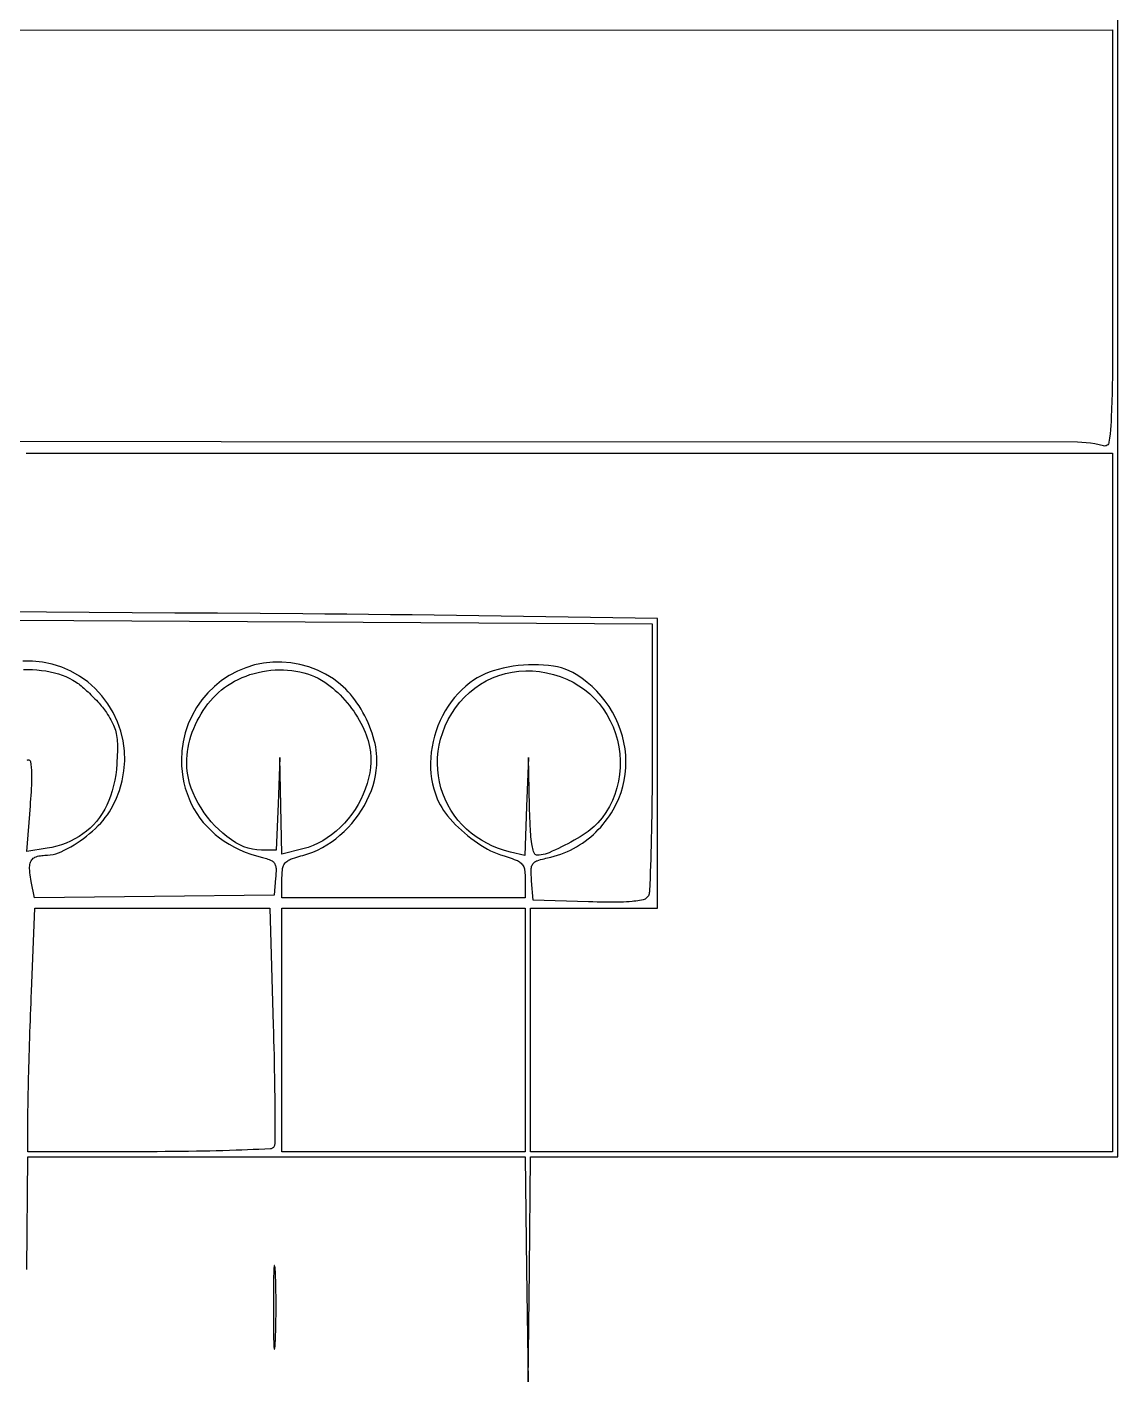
# Model space of a CAD drawing. Header units: millimetres. Extents: x -134 to 134, y -49 to 49.
# Drawn here: x 112.5 to 133.69, y -48.21 to -21.9 of the extents above; entities that cross this region are included whole.
import ezdxf

# ---------------------------------------------------------------- set-up
doc = ezdxf.new("R2010")
doc.units = ezdxf.units.MM
doc.header["$LTSCALE"] = 10
doc.header["$MEASUREMENT"] = 0

# ---------------------------------------------------------------- blocks, each defined once
blk = doc.blocks.new('DT0B-ULTRA_v_1')
at = {"color": 7, "linetype": 'Continuous', "lineweight": -3}
for points in [[(0, -21.973, 0), (133.588, -21.947, 0), (133.588, -26.015, 0), (133.588, -26.436, 0), (133.587, -26.856, 0), (133.587, -27.277, 0), (133.586, -27.697, 0), (133.585, -28.118, 0), (133.584, -28.538, 0), (133.583, -28.694, 0), (133.58, -28.851, 0), (133.577, -29.007, 0), (133.573, -29.163, 0), (133.568, -29.319, 0), (133.561, -29.476, 0), (133.557, -29.557, 0), (133.551, -29.637, 0), (133.545, -29.718, 0), (133.537, -29.799, 0), (133.528, -29.879, 0), (133.517, -29.96, 0), (133.513, -29.977, 0), (133.505, -29.993, 0), (133.494, -30.008, 0), (133.48, -30.019, 0), (133.464, -30.028, 0), (133.447, -30.033, 0), (133.429, -30.034, 0), (133.411, -30.032, 0), (133.408, -30.031, 0), (133.326, -30.01, 0), (133.243, -29.992, 0), (133.159, -29.978, 0), (133.075, -29.969, 0), (132.991, -29.963, 0), (132.906, -29.961, 0), (132.904, -29.961, 0), (-0.213, -29.908, 0)], [(112.49, -46.028, 0), (112.514, -43.844, 0), (117.343, -43.844, 0), (122.173, -43.844, 0), (122.203, -46.028, 0), (122.233, -48.213, 0), (122.256, -46.028, 0), (122.28, -43.844, 0), (127.985, -43.844, 0), (133.69, -43.844, 0), (133.69, 0.103, 0)], [(112.479, -30.172, 0), (133.588, -30.172, 0), (133.588, -36.956, 0), (133.588, -43.741, 0), (127.934, -43.741, 0), (122.28, -43.741, 0), (122.28, -41.377, 0), (122.28, -39.012, 0), (123.513, -39.012, 0), (124.747, -39.012, 0), (124.747, -36.197, 0), (124.747, -33.383, 0), (120.404, -33.322, 0), (119.979, -33.316, 0), (119.555, -33.311, 0), (119.13, -33.306, 0), (118.706, -33.302, 0), (118.281, -33.298, 0), (117.857, -33.295, 0), (117.026, -33.289, 0), (116.196, -33.283, 0), (115.366, -33.278, 0), (114.535, -33.273, 0), (113.705, -33.267, 0), (112.875, -33.263, 0), (111.896, -33.257, 0)], [(112.283, -33.417, 0), (124.644, -33.486, 0), (124.643, -36.069, 0), (124.642, -36.236, 0), (124.642, -36.403, 0), (124.641, -36.569, 0), (124.639, -36.736, 0), (124.638, -36.902, 0), (124.636, -37.069, 0), (124.634, -37.213, 0), (124.631, -37.357, 0), (124.628, -37.501, 0), (124.625, -37.645, 0), (124.621, -37.789, 0), (124.617, -37.933, 0), (124.613, -38.056, 0), (124.609, -38.18, 0), (124.604, -38.304, 0), (124.6, -38.428, 0), (124.596, -38.552, 0), (124.591, -38.676, 0), (124.589, -38.695, 0), (124.586, -38.714, 0), (124.581, -38.733, 0), (124.575, -38.751, 0), (124.567, -38.768, 0), (124.557, -38.785, 0), (124.546, -38.8, 0), (124.533, -38.813, 0), (124.519, -38.825, 0), (124.503, -38.835, 0), (124.485, -38.842, 0), (124.467, -38.848, 0), (124.432, -38.855, 0), (124.396, -38.862, 0), (124.36, -38.868, 0), (124.324, -38.873, 0), (124.288, -38.877, 0), (124.252, -38.881, 0), (124.197, -38.885, 0), (124.141, -38.889, 0), (124.086, -38.892, 0), (124.031, -38.894, 0), (123.975, -38.895, 0), (123.92, -38.895, 0), (123.834, -38.895, 0), (123.747, -38.894, 0), (123.661, -38.893, 0), (123.575, -38.892, 0), (123.488, -38.89, 0), (123.402, -38.888, 0), (122.331, -38.858, 0), (122.3, -38.482, 0), (122.297, -38.445, 0), (122.295, -38.407, 0), (122.293, -38.369, 0), (122.292, -38.332, 0), (122.291, -38.294, 0), (122.291, -38.256, 0), (122.292, -38.238, 0), (122.295, -38.219, 0), (122.3, -38.201, 0), (122.306, -38.184, 0), (122.314, -38.167, 0), (122.324, -38.151, 0), (122.335, -38.137, 0), (122.347, -38.124, 0), (122.361, -38.113, 0), (122.376, -38.103, 0), (122.392, -38.094, 0), (122.409, -38.088, 0), (122.442, -38.077, 0), (122.475, -38.067, 0), (122.508, -38.058, 0), (122.541, -38.05, 0), (122.575, -38.041, 0), (122.608, -38.034, 0), (122.674, -38.019, 0), (122.74, -38.001, 0), (122.804, -37.982, 0), (122.868, -37.96, 0), (122.932, -37.936, 0), (122.994, -37.909, 0), (123.055, -37.881, 0), (123.114, -37.851, 0), (123.173, -37.818, 0), (123.23, -37.783, 0), (123.287, -37.747, 0), (123.341, -37.708, 0), (123.395, -37.667, 0), (123.448, -37.624, 0), (123.499, -37.58, 0), (123.548, -37.533, 0), (123.595, -37.485, 0), (123.641, -37.435, 0), (123.687, -37.382, 0), (123.73, -37.328, 0), (123.772, -37.272, 0), (123.812, -37.215, 0), (123.85, -37.157, 0), (123.886, -37.098, 0), (123.944, -36.99, 0), (123.995, -36.879, 0), (124.038, -36.765, 0), (124.073, -36.649, 0), (124.1, -36.53, 0), (124.118, -36.409, 0), (124.129, -36.286, 0), (124.132, -36.162, 0), (124.127, -36.038, 0), (124.114, -35.914, 0), (124.093, -35.792, 0), (124.064, -35.671, 0), (124.027, -35.55, 0), (123.982, -35.432, 0), (123.93, -35.316, 0), (123.87, -35.204, 0), (123.804, -35.096, 0), (123.731, -34.993, 0), (123.651, -34.893, 0), (123.565, -34.798, 0), (123.473, -34.708, 0), (123.376, -34.624, 0), (123.274, -34.546, 0), (123.167, -34.475, 0), (123.099, -34.435, 0), (123.027, -34.4, 0), (122.954, -34.37, 0), (122.878, -34.345, 0), (122.801, -34.325, 0), (122.723, -34.31, 0), (122.626, -34.298, 0), (122.529, -34.289, 0), (122.432, -34.284, 0), (122.334, -34.282, 0), (122.237, -34.284, 0), (122.139, -34.29, 0), (122.04, -34.299, 0), (121.941, -34.312, 0), (121.843, -34.329, 0), (121.746, -34.349, 0), (121.649, -34.373, 0), (121.553, -34.401, 0), (121.473, -34.428, 0), (121.394, -34.461, 0), (121.317, -34.497, 0), (121.242, -34.539, 0), (121.17, -34.584, 0), (121.101, -34.634, 0), (121.02, -34.699, 0), (120.943, -34.769, 0), (120.87, -34.843, 0), (120.801, -34.921, 0), (120.737, -35.002, 0), (120.677, -35.087, 0), (120.621, -35.178, 0), (120.569, -35.272, 0), (120.522, -35.368, 0), (120.48, -35.466, 0), (120.443, -35.566, 0), (120.411, -35.668, 0), (120.385, -35.771, 0), (120.364, -35.875, 0), (120.349, -35.979, 0), (120.339, -36.084, 0), (120.335, -36.19, 0), (120.336, -36.296, 0), (120.343, -36.396, 0), (120.356, -36.497, 0), (120.374, -36.596, 0), (120.399, -36.694, 0), (120.429, -36.79, 0), (120.465, -36.884, 0), (120.492, -36.943, 0), (120.521, -37.001, 0), (120.553, -37.058, 0), (120.588, -37.112, 0), (120.626, -37.165, 0), (120.666, -37.216, 0), (120.716, -37.275, 0), (120.768, -37.333, 0), (120.822, -37.389, 0), (120.877, -37.444, 0), (120.934, -37.497, 0), (120.993, -37.549, 0), (121.054, -37.599, 0), (121.116, -37.649, 0), (121.18, -37.696, 0), (121.246, -37.741, 0), (121.312, -37.785, 0), (121.38, -37.827, 0), (121.441, -37.862, 0), (121.503, -37.894, 0), (121.567, -37.923, 0), (121.631, -37.95, 0), (121.697, -37.974, 0), (121.764, -37.996, 0), (121.804, -38.008, 0), (121.844, -38.021, 0), (121.884, -38.035, 0), (121.923, -38.049, 0), (121.963, -38.063, 0), (122.002, -38.078, 0), (122.022, -38.087, 0), (122.042, -38.098, 0), (122.061, -38.11, 0), (122.079, -38.124, 0), (122.096, -38.139, 0), (122.111, -38.155, 0), (122.124, -38.171, 0), (122.135, -38.188, 0), (122.145, -38.206, 0), (122.152, -38.225, 0), (122.158, -38.245, 0), (122.162, -38.265, 0), (122.167, -38.298, 0), (122.17, -38.331, 0), (122.173, -38.364, 0), (122.175, -38.397, 0), (122.177, -38.43, 0), (122.177, -38.463, 0), (122.177, -38.807, 0), (119.813, -38.807, 0), (117.448, -38.807, 0), (117.448, -38.451, 0), (117.449, -38.416, 0), (117.45, -38.381, 0), (117.452, -38.347, 0), (117.454, -38.312, 0), (117.458, -38.277, 0), (117.462, -38.243, 0), (117.465, -38.223, 0), (117.471, -38.203, 0), (117.478, -38.184, 0), (117.488, -38.166, 0), (117.499, -38.149, 0), (117.511, -38.133, 0), (117.526, -38.117, 0), (117.542, -38.103, 0), (117.56, -38.09, 0), (117.578, -38.079, 0), (117.597, -38.069, 0), (117.617, -38.06, 0), (117.656, -38.047, 0), (117.696, -38.033, 0), (117.735, -38.02, 0), (117.775, -38.008, 0), (117.815, -37.997, 0), (117.855, -37.986, 0), (117.952, -37.956, 0), (118.048, -37.921, 0), (118.142, -37.881, 0), (118.233, -37.835, 0), (118.321, -37.783, 0), (118.407, -37.727, 0), (118.493, -37.663, 0), (118.576, -37.595, 0), (118.656, -37.522, 0), (118.732, -37.446, 0), (118.805, -37.366, 0), (118.873, -37.283, 0), (118.936, -37.197, 0), (118.996, -37.108, 0), (119.05, -37.015, 0), (119.1, -36.921, 0), (119.146, -36.824, 0), (119.186, -36.724, 0), (119.219, -36.629, 0), (119.246, -36.532, 0), (119.267, -36.434, 0), (119.282, -36.335, 0), (119.291, -36.234, 0), (119.294, -36.134, 0), (119.293, -36.07, 0), (119.288, -36.005, 0), (119.281, -35.941, 0), (119.271, -35.878, 0), (119.259, -35.815, 0), (119.243, -35.752, 0), (119.223, -35.682, 0), (119.2, -35.612, 0), (119.176, -35.544, 0), (119.149, -35.475, 0), (119.121, -35.408, 0), (119.09, -35.342, 0), (119.057, -35.276, 0), (119.022, -35.21, 0), (118.985, -35.146, 0), (118.946, -35.083, 0), (118.905, -35.022, 0), (118.862, -34.961, 0), (118.822, -34.908, 0), (118.779, -34.856, 0), (118.735, -34.806, 0), (118.688, -34.758, 0), (118.639, -34.712, 0), (118.589, -34.668, 0), (118.447, -34.559, 0), (118.296, -34.465, 0), (118.137, -34.386, 0), (117.97, -34.322, 0), (117.799, -34.275, 0), (117.624, -34.243, 0), (117.446, -34.229, 0), (117.268, -34.232, 0), (117.091, -34.251, 0), (116.917, -34.287, 0), (116.746, -34.34, 0), (116.582, -34.409, 0), (116.424, -34.493, 0), (116.275, -34.591, 0), (116.136, -34.704, 0), (116.008, -34.829, 0), (115.892, -34.965, 0), (115.79, -35.112, 0), (115.701, -35.268, 0), (115.628, -35.432, 0), (115.57, -35.602, 0), (115.528, -35.777, 0), (115.503, -35.955, 0), (115.495, -36.134, 0), (115.498, -36.244, 0), (115.507, -36.355, 0), (115.523, -36.464, 0), (115.544, -36.573, 0), (115.571, -36.68, 0), (115.604, -36.785, 0), (115.643, -36.886, 0), (115.687, -36.984, 0), (115.737, -37.079, 0), (115.792, -37.171, 0), (115.854, -37.26, 0), (115.92, -37.344, 0), (115.993, -37.427, 0), (116.07, -37.505, 0), (116.152, -37.578, 0), (116.238, -37.647, 0), (116.328, -37.71, 0), (116.421, -37.768, 0), (116.524, -37.824, 0), (116.628, -37.875, 0), (116.736, -37.921, 0), (116.845, -37.961, 0), (116.956, -37.996, 0), (117.069, -38.026, 0), (117.096, -38.033, 0), (117.122, -38.04, 0), (117.148, -38.048, 0), (117.174, -38.057, 0), (117.2, -38.066, 0), (117.226, -38.076, 0), (117.241, -38.083, 0), (117.256, -38.092, 0), (117.269, -38.102, 0), (117.282, -38.113, 0), (117.293, -38.126, 0), (117.303, -38.139, 0), (117.311, -38.155, 0), (117.319, -38.171, 0), (117.325, -38.187, 0), (117.329, -38.204, 0), (117.332, -38.222, 0), (117.333, -38.24, 0), (117.333, -38.27, 0), (117.333, -38.301, 0), (117.332, -38.332, 0), (117.331, -38.363, 0), (117.329, -38.394, 0), (117.326, -38.425, 0), (117.294, -38.755, 0), (114.969, -38.783, 0), (112.643, -38.811, 0), (112.579, -38.49, 0), (112.571, -38.448, 0), (112.564, -38.406, 0), (112.558, -38.365, 0), (112.553, -38.323, 0), (112.549, -38.281, 0), (112.545, -38.239, 0), (112.545, -38.213, 0), (112.547, -38.188, 0), (112.551, -38.163, 0), (112.557, -38.138, 0), (112.565, -38.114, 0), (112.576, -38.091, 0), (112.587, -38.073, 0), (112.6, -38.057, 0), (112.615, -38.042, 0), (112.632, -38.03, 0), (112.65, -38.019, 0), (112.67, -38.011, 0), (112.698, -38.003, 0), (112.726, -37.996, 0), (112.754, -37.991, 0), (112.782, -37.987, 0), (112.811, -37.985, 0), (112.84, -37.984, 0), (112.894, -37.982, 0), (112.948, -37.977, 0), (113.001, -37.967, 0), (113.054, -37.954, 0), (113.105, -37.937, 0), (113.156, -37.916, 0), (113.22, -37.886, 0), (113.284, -37.853, 0), (113.347, -37.819, 0), (113.409, -37.782, 0), (113.47, -37.744, 0), (113.529, -37.703, 0), (113.591, -37.659, 0), (113.652, -37.612, 0), (113.711, -37.563, 0), (113.769, -37.513, 0), (113.825, -37.461, 0), (113.88, -37.407, 0), (113.927, -37.357, 0), (113.972, -37.305, 0), (114.015, -37.251, 0), (114.056, -37.196, 0), (114.095, -37.138, 0), (114.131, -37.08, 0), (114.221, -36.906, 0), (114.293, -36.725, 0), (114.346, -36.537, 0), (114.379, -36.345, 0), (114.393, -36.15, 0), (114.387, -35.955, 0), (114.361, -35.762, 0), (114.316, -35.572, 0), (114.251, -35.388, 0), (114.168, -35.211, 0), (114.068, -35.043, 0), (113.951, -34.887, 0), (113.82, -34.745, 0), (113.674, -34.616, 0), (113.516, -34.503, 0), (113.348, -34.407, 0), (113.17, -34.329, 0), (112.985, -34.27, 0), (112.796, -34.23, 0), (112.604, -34.21, 0), (112.411, -34.21, 0)], [(113.447, -34.62, 0), (113.473, -34.638, 0), (113.499, -34.656, 0), (113.524, -34.675, 0), (113.549, -34.695, 0), (113.573, -34.715, 0), (113.598, -34.735, 0), (113.626, -34.76, 0), (113.654, -34.786, 0), (113.682, -34.811, 0), (113.709, -34.837, 0), (113.736, -34.864, 0), (113.763, -34.89, 0), (113.79, -34.917, 0), (113.816, -34.945, 0), (113.842, -34.972, 0), (113.868, -35, 0), (113.894, -35.029, 0), (113.919, -35.057, 0), (113.939, -35.082, 0), (113.96, -35.107, 0), (113.98, -35.133, 0), (113.999, -35.158, 0), (114.018, -35.185, 0), (114.037, -35.211, 0), (114.06, -35.246, 0), (114.082, -35.281, 0), (114.103, -35.317, 0), (114.124, -35.353, 0), (114.143, -35.39, 0), (114.162, -35.427, 0), (114.177, -35.458, 0), (114.19, -35.49, 0), (114.201, -35.522, 0), (114.212, -35.554, 0), (114.221, -35.587, 0), (114.228, -35.62, 0), (114.235, -35.658, 0), (114.241, -35.697, 0), (114.246, -35.736, 0), (114.249, -35.774, 0), (114.251, -35.813, 0), (114.251, -35.852, 0), (114.251, -35.912, 0), (114.25, -35.972, 0), (114.248, -36.031, 0), (114.246, -36.091, 0), (114.243, -36.15, 0), (114.24, -36.21, 0), (114.231, -36.315, 0), (114.218, -36.42, 0), (114.2, -36.525, 0), (114.177, -36.628, 0), (114.15, -36.731, 0), (114.119, -36.832, 0), (114.086, -36.92, 0), (114.048, -37.007, 0), (114.005, -37.09, 0), (113.957, -37.172, 0), (113.903, -37.249, 0), (113.845, -37.324, 0), (113.786, -37.392, 0), (113.721, -37.456, 0), (113.653, -37.515, 0), (113.581, -37.57, 0), (113.506, -37.62, 0), (113.427, -37.665, 0), (113.341, -37.708, 0), (113.253, -37.746, 0), (113.163, -37.779, 0), (113.072, -37.807, 0), (112.979, -37.83, 0), (112.884, -37.848, 0), (112.489, -37.912, 0), (112.561, -37.023, 0), (112.566, -36.956, 0), (112.571, -36.888, 0), (112.576, -36.821, 0), (112.58, -36.754, 0), (112.584, -36.686, 0), (112.588, -36.619, 0), (112.59, -36.574, 0), (112.591, -36.529, 0), (112.591, -36.484, 0), (112.591, -36.439, 0), (112.59, -36.394, 0), (112.589, -36.349, 0), (112.587, -36.32, 0), (112.585, -36.291, 0), (112.582, -36.262, 0), (112.579, -36.233, 0), (112.575, -36.204, 0), (112.57, -36.175, 0), (112.567, -36.165, 0), (112.563, -36.156, 0), (112.556, -36.148, 0), (112.548, -36.142, 0), (112.539, -36.137, 0), (112.529, -36.134, 0), (112.522, -36.134, 0), (112.512, -36.135, 0), (112.502, -36.138, 0), (112.493, -36.144, 0)], [(112.428, -34.377, 0), (112.515, -34.375, 0), (112.602, -34.377, 0), (112.689, -34.382, 0), (112.775, -34.391, 0), (112.862, -34.403, 0), (112.947, -34.418, 0), (113.032, -34.437, 0), (113.106, -34.457, 0), (113.178, -34.482, 0), (113.248, -34.51, 0), (113.316, -34.543, 0), (113.383, -34.58, 0), (113.447, -34.62, 0)], [(118.279, -34.62, 0), (118.332, -34.657, 0), (118.384, -34.696, 0), (118.435, -34.737, 0), (118.484, -34.78, 0), (118.532, -34.824, 0), (118.579, -34.869, 0), (118.626, -34.919, 0), (118.673, -34.97, 0), (118.717, -35.023, 0), (118.761, -35.076, 0), (118.802, -35.131, 0), (118.843, -35.187, 0), (118.88, -35.243, 0), (118.916, -35.299, 0), (118.95, -35.357, 0), (118.982, -35.415, 0), (119.013, -35.474, 0), (119.042, -35.535, 0), (119.066, -35.589, 0), (119.087, -35.644, 0), (119.107, -35.7, 0), (119.124, -35.757, 0), (119.138, -35.814, 0), (119.15, -35.872, 0), (119.166, -35.974, 0), (119.174, -36.076, 0), (119.174, -36.178, 0), (119.168, -36.281, 0), (119.154, -36.383, 0), (119.133, -36.483, 0), (119.103, -36.59, 0), (119.067, -36.696, 0), (119.026, -36.799, 0), (118.979, -36.9, 0), (118.926, -36.998, 0), (118.868, -37.093, 0), (118.804, -37.185, 0), (118.735, -37.274, 0), (118.661, -37.359, 0), (118.583, -37.439, 0), (118.501, -37.515, 0), (118.414, -37.586, 0), (118.33, -37.647, 0), (118.241, -37.702, 0), (118.149, -37.751, 0), (118.054, -37.794, 0), (117.956, -37.83, 0), (117.855, -37.859, 0), (117.448, -37.962, 0), (117.427, -37.023, 0), (117.406, -36.083, 0), (117.372, -36.982, 0), (117.337, -37.882, 0), (117.048, -37.882, 0), (116.962, -37.878, 0), (116.876, -37.866, 0), (116.791, -37.846, 0), (116.709, -37.818, 0), (116.63, -37.783, 0), (116.554, -37.741, 0), (116.465, -37.683, 0), (116.38, -37.621, 0), (116.298, -37.555, 0), (116.22, -37.484, 0), (116.145, -37.409, 0), (116.074, -37.331, 0), (116.004, -37.245, 0), (115.938, -37.156, 0), (115.877, -37.064, 0), (115.821, -36.969, 0), (115.769, -36.871, 0), (115.722, -36.771, 0), (115.685, -36.679, 0), (115.655, -36.584, 0), (115.631, -36.488, 0), (115.614, -36.39, 0), (115.603, -36.291, 0), (115.599, -36.192, 0), (115.601, -36.117, 0), (115.606, -36.041, 0), (115.614, -35.966, 0), (115.626, -35.891, 0), (115.641, -35.817, 0), (115.659, -35.744, 0), (115.681, -35.668, 0), (115.707, -35.593, 0), (115.735, -35.519, 0), (115.766, -35.446, 0), (115.801, -35.375, 0), (115.837, -35.305, 0), (115.877, -35.237, 0), (115.919, -35.171, 0), (115.963, -35.106, 0), (116.011, -35.043, 0), (116.06, -34.983, 0), (116.112, -34.924, 0), (116.164, -34.871, 0), (116.217, -34.82, 0), (116.274, -34.772, 0), (116.332, -34.727, 0), (116.392, -34.684, 0), (116.455, -34.645, 0), (116.526, -34.604, 0), (116.599, -34.567, 0), (116.674, -34.533, 0), (116.75, -34.502, 0), (116.827, -34.475, 0), (116.906, -34.451, 0), (116.986, -34.431, 0), (117.068, -34.413, 0), (117.15, -34.4, 0), (117.232, -34.39, 0), (117.315, -34.383, 0), (117.398, -34.38, 0), (117.479, -34.381, 0), (117.559, -34.385, 0), (117.639, -34.393, 0), (117.718, -34.405, 0), (117.797, -34.42, 0), (117.875, -34.438, 0), (117.946, -34.459, 0), (118.016, -34.483, 0), (118.084, -34.512, 0), (118.151, -34.544, 0), (118.216, -34.58, 0), (118.279, -34.62, 0)], [(123.106, -34.623, 0), (123.219, -34.689, 0), (123.327, -34.763, 0), (123.428, -34.846, 0), (123.523, -34.936, 0), (123.61, -35.034, 0), (123.689, -35.138, 0), (123.762, -35.251, 0), (123.826, -35.369, 0), (123.882, -35.491, 0), (123.929, -35.617, 0), (123.966, -35.746, 0), (123.994, -35.878, 0), (124.012, -36.011, 0), (124.021, -36.145, 0), (124.02, -36.279, 0), (124.009, -36.413, 0), (123.988, -36.546, 0), (123.957, -36.676, 0), (123.918, -36.801, 0), (123.87, -36.922, 0), (123.811, -37.038, 0), (123.744, -37.15, 0), (123.668, -37.256, 0), (123.584, -37.355, 0), (123.549, -37.391, 0), (123.514, -37.425, 0), (123.477, -37.458, 0), (123.439, -37.49, 0), (123.399, -37.519, 0), (123.358, -37.547, 0), (123.301, -37.585, 0), (123.242, -37.622, 0), (123.183, -37.657, 0), (123.123, -37.692, 0), (123.063, -37.726, 0), (123.003, -37.759, 0), (122.943, -37.79, 0), (122.883, -37.82, 0), (122.823, -37.85, 0), (122.762, -37.878, 0), (122.701, -37.906, 0), (122.639, -37.933, 0), (122.602, -37.947, 0), (122.565, -37.959, 0), (122.526, -37.969, 0), (122.487, -37.976, 0), (122.448, -37.98, 0), (122.408, -37.982, 0), (122.395, -37.981, 0), (122.382, -37.977, 0), (122.37, -37.971, 0), (122.36, -37.962, 0), (122.352, -37.951, 0), (122.347, -37.939, 0), (122.346, -37.938, 0), (122.337, -37.909, 0), (122.329, -37.881, 0), (122.322, -37.852, 0), (122.315, -37.823, 0), (122.31, -37.794, 0), (122.304, -37.764, 0), (122.298, -37.717, 0), (122.291, -37.67, 0), (122.286, -37.623, 0), (122.281, -37.576, 0), (122.278, -37.529, 0), (122.275, -37.481, 0), (122.271, -37.407, 0), (122.268, -37.332, 0), (122.265, -37.257, 0), (122.262, -37.183, 0), (122.26, -37.108, 0), (122.258, -37.033, 0), (122.237, -36.083, 0), (122.203, -37.034, 0), (122.169, -37.986, 0), (121.89, -37.922, 0), (121.772, -37.89, 0), (121.655, -37.851, 0), (121.541, -37.805, 0), (121.43, -37.751, 0), (121.323, -37.691, 0), (121.22, -37.624, 0), (121.124, -37.552, 0), (121.033, -37.474, 0), (120.948, -37.39, 0), (120.868, -37.3, 0), (120.795, -37.205, 0), (120.728, -37.105, 0), (120.669, -37.002, 0), (120.617, -36.896, 0), (120.573, -36.786, 0), (120.536, -36.673, 0), (120.508, -36.558, 0), (120.487, -36.441, 0), (120.474, -36.322, 0), (120.469, -36.202, 0), (120.473, -36.083, 0), (120.484, -35.964, 0), (120.503, -35.845, 0), (120.53, -35.729, 0), (120.571, -35.599, 0), (120.62, -35.472, 0), (120.679, -35.349, 0), (120.746, -35.23, 0), (120.821, -35.117, 0), (120.905, -35.009, 0), (120.994, -34.911, 0), (121.09, -34.82, 0), (121.194, -34.736, 0), (121.303, -34.661, 0), (121.418, -34.595, 0), (121.538, -34.538, 0), (121.662, -34.49, 0), (121.79, -34.452, 0), (121.92, -34.424, 0), (122.052, -34.406, 0), (122.185, -34.399, 0), (122.319, -34.402, 0), (122.455, -34.415, 0), (122.591, -34.438, 0), (122.724, -34.47, 0), (122.855, -34.512, 0), (122.983, -34.563, 0), (123.106, -34.623, 0)], [(117.278, -41.283, 0), (117.282, -41.429, 0), (117.286, -41.575, 0), (117.29, -41.721, 0), (117.294, -41.868, 0), (117.297, -42.014, 0), (117.3, -42.16, 0), (117.302, -42.286, 0), (117.305, -42.411, 0), (117.306, -42.537, 0), (117.308, -42.663, 0), (117.309, -42.788, 0), (117.309, -42.914, 0), (117.31, -43.023, 0), (117.31, -43.132, 0), (117.31, -43.241, 0), (117.311, -43.351, 0), (117.311, -43.46, 0), (117.311, -43.569, 0), (117.31, -43.583, 0), (117.308, -43.596, 0), (117.305, -43.61, 0), (117.301, -43.623, 0), (117.295, -43.635, 0), (117.288, -43.647, 0), (117.281, -43.658, 0), (117.271, -43.667, 0), (117.261, -43.675, 0), (117.249, -43.68, 0), (117.236, -43.684, 0), (117.223, -43.686, 0), (117.113, -43.691, 0), (117.002, -43.696, 0), (116.891, -43.7, 0), (116.781, -43.705, 0), (116.67, -43.709, 0), (116.56, -43.714, 0), (116.431, -43.718, 0), (116.302, -43.723, 0), (116.173, -43.726, 0), (116.045, -43.73, 0), (115.916, -43.732, 0), (115.787, -43.734, 0), (115.635, -43.736, 0), (115.482, -43.738, 0), (115.33, -43.739, 0), (115.177, -43.74, 0), (115.025, -43.741, 0), (114.872, -43.741, 0), (112.514, -43.741, 0), (112.514, -42.996, 0), (112.514, -42.93, 0), (112.515, -42.865, 0), (112.515, -42.8, 0), (112.516, -42.734, 0), (112.517, -42.669, 0), (112.519, -42.603, 0), (112.521, -42.502, 0), (112.523, -42.4, 0), (112.526, -42.299, 0), (112.529, -42.197, 0), (112.531, -42.095, 0), (112.534, -41.994, 0), (112.537, -41.879, 0), (112.541, -41.765, 0), (112.544, -41.65, 0), (112.548, -41.535, 0), (112.552, -41.421, 0), (112.556, -41.306, 0), (112.56, -41.194, 0), (112.564, -41.081, 0), (112.568, -40.969, 0), (112.573, -40.856, 0), (112.577, -40.744, 0), (112.582, -40.631, 0), (112.649, -39.012, 0), (114.929, -39.012, 0), (117.21, -39.012, 0), (117.278, -41.283, 0)], [(122.177, -41.377, 0), (122.177, -43.741, 0), (119.813, -43.741, 0), (117.448, -43.741, 0), (117.448, -41.377, 0), (117.448, -39.012, 0), (119.813, -39.012, 0), (122.177, -39.012, 0), (122.177, -41.377, 0)], [(117.283, -46.774, 0), (117.283, -46.86, 0), (117.283, -46.946, 0), (117.284, -47.032, 0), (117.284, -47.117, 0), (117.285, -47.203, 0), (117.285, -47.289, 0), (117.286, -47.336, 0), (117.287, -47.383, 0), (117.288, -47.43, 0), (117.29, -47.476, 0), (117.292, -47.523, 0), (117.294, -47.57, 0), (117.294, -47.571, 0), (117.294, -47.572, 0), (117.295, -47.573, 0), (117.296, -47.574, 0), (117.297, -47.575, 0), (117.298, -47.575, 0), (117.299, -47.576, 0), (117.301, -47.576, 0), (117.302, -47.575, 0), (117.303, -47.575, 0), (117.304, -47.574, 0), (117.305, -47.573, 0), (117.306, -47.572, 0), (117.306, -47.571, 0), (117.309, -47.553, 0), (117.312, -47.535, 0), (117.314, -47.517, 0), (117.316, -47.499, 0), (117.318, -47.481, 0), (117.319, -47.463, 0), (117.322, -47.407, 0), (117.324, -47.351, 0), (117.326, -47.295, 0), (117.327, -47.238, 0), (117.329, -47.182, 0), (117.33, -47.126, 0), (117.331, -47.06, 0), (117.332, -46.994, 0), (117.333, -46.928, 0), (117.333, -46.863, 0), (117.333, -46.797, 0), (117.334, -46.731, 0), (117.333, -46.666, 0), (117.333, -46.601, 0), (117.333, -46.536, 0), (117.332, -46.472, 0), (117.331, -46.407, 0), (117.33, -46.342, 0), (117.329, -46.289, 0), (117.327, -46.236, 0), (117.326, -46.183, 0), (117.324, -46.13, 0), (117.321, -46.077, 0), (117.319, -46.024, 0), (117.318, -46.013, 0), (117.316, -46.002, 0), (117.315, -45.99, 0), (117.312, -45.979, 0), (117.309, -45.969, 0), (117.306, -45.958, 0), (117.305, -45.957, 0), (117.304, -45.956, 0), (117.303, -45.955, 0), (117.302, -45.954, 0), (117.301, -45.954, 0), (117.3, -45.954, 0), (117.3, -45.954, 0), (117.298, -45.954, 0), (117.296, -45.955, 0), (117.295, -45.956, 0), (117.295, -45.957, 0), (117.294, -45.958, 0), (117.294, -45.959, 0), (117.294, -45.959, 0), (117.291, -46.009, 0), (117.289, -46.059, 0), (117.288, -46.108, 0), (117.287, -46.158, 0), (117.286, -46.208, 0), (117.285, -46.257, 0), (117.285, -46.343, 0), (117.284, -46.429, 0), (117.284, -46.515, 0), (117.283, -46.601, 0), (117.283, -46.688, 0), (117.283, -46.774, 0)]]:
    blk.add_polyline3d(points, dxfattribs=at)

msp = doc.modelspace()

# ---------------------------------------------------------------- block references
msp.add_blockref('DT0B-ULTRA_v_1', (0, 0))

doc.saveas('drawing.dxf')
